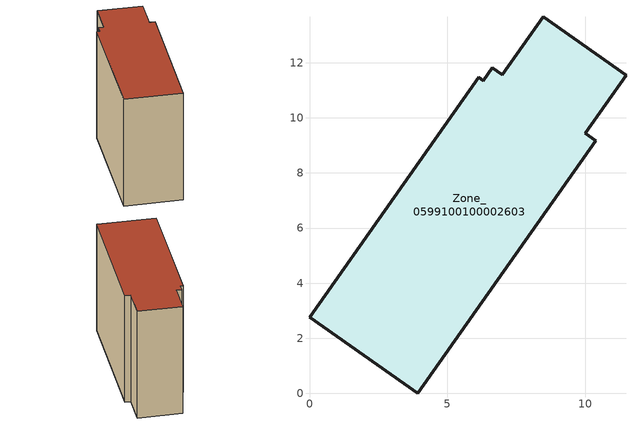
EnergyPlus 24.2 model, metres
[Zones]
Zone_0599100100002603
 floor ground (C_G): 6.13,11.47 6.3,11.35 6.64,11.82 6.99,11.57 8.48,13.67 11.48,11.55 10,9.45 10.39,9.17 3.92,0 0,2.76 z3.81
 wall outside (C_F): 3.92,0 10.39,9.17 10,9.45 11.48,11.55 8.48,13.67 6.99,11.57 6.64,11.82 6.3,11.35 6.13,11.47 0,2.76 3.92,0 z3.81:13.64
 roof outside (C_R): 6.3,11.35 6.13,11.47 0,2.76 3.92,0 10.39,9.17 10,9.45 11.48,11.55 8.48,13.67 6.99,11.57 6.64,11.82 z13.64
[BUILDING]
Pand.0599100100002603: North Axis=0; Terrain=City; Loads Convergence Tolerance Value=0.04; Temperature Convergence Tolerance Value=0.4; Solar Distribution=FullExterior; Maximum Number of Warmup Days=25; Minimum Number of Warmup Days=1
[Site:Location]
Rotterdam.The.Hague.AP_ZH_NLD Design_Conditions: Latitude=51.96; Longitude=4.45; Time Zone=1; Elevation=-4.5
[SITE:GROUNDTEMPERATURE:BUILDINGSURFACE]
18, 18, 18, 18, 18, 18, 18, 18, 18, 18, 18, 18
[MATERIAL] Thermal Absorptance=0.9; Solar Absorptance=0.7; Visible Absorptance=0.7
Name | Roughness | Thickness | Conductivity | Density | Specific Heat
G.TI.2006-2014 | MediumSmooth | 0.15 | 0.06 | 540 | 1210
F.TI.2006-2014 | Rough | 0.3 | 0.12 | 1920 | 840
R.TI.2006-2014 | MediumRough | 0.2 | 0.08 | 1500 | 1000
[CONSTRUCTION]
C_G: G.TI.2006-2014
C_F: F.TI.2006-2014
C_R: R.TI.2006-2014
[ZONE]
Zone_0599100100002603: Type=1; Multiplier=1; Ceiling Height=Autocalculate; Volume=Autocalculate; Floor Area=autocalculate; Part of Total Floor Area=Yes
[ZONEINFILTRATION:DESIGNFLOWRATE]
Infil_Zone_0599100100002603: Zone or ZoneList or Space or SpaceList=Zone_0599100100002603; Schedule=AlwaysOn; Design Flow Rate Calculation Method=Flow/Area; Flow Rate per Floor Area=0.0015; Constant Term Coefficient=1; Temperature Term Coefficient=0; Velocity Term Coefficient=0; Velocity Squared Term Coefficient=0
[HVACTEMPLATE:ZONE:IDEALLOADSAIRSYSTEM]
Zone_0599100100002603: Maximum Heating Supply Air Temperature=50; Minimum Cooling Supply Air Temperature=13; Maximum Heating Supply Air Humidity Ratio=0.0156; Minimum Cooling Supply Air Humidity Ratio=0.0077; Heating Limit=NoLimit; Cooling Limit=NoLimit; Dehumidification Control Type=ConstantSensibleHeatRatio; Cooling Sensible Heat Ratio=0.7; Dehumidification Setpoint=60; Humidification Control Type=None; Humidification Setpoint=30; Outdoor Air Method=None; Outdoor Air Flow Rate per Person=0.00944; Outdoor Air Flow Rate per Zone Floor Area=0; Outdoor Air Flow Rate per Zone=0; Demand Controlled Ventilation Type=None; Outdoor Air Economizer Type=NoEconomizer; Heat Recovery Type=None; Sensible Heat Recovery Effectiveness=0.7; Latent Heat Recovery Effectiveness=0.65
[ZONECONTROL:THERMOSTAT]
ThermostatControl_Zone_0599100100002603: Zone or ZoneList=Zone_0599100100002603; Control Type Schedule=DualSetpointControlType; Control 1=Thermostat_Zone_0599100100002603; Temperature Difference Between Cutout And Setpoint=0
[THERMOSTATSETPOINT:DUALSETPOINT]
Thermostat_Zone_0599100100002603: Heating Setpoint Temperature Schedule=HeatingSetpoint_Zone_0599100100002603; Cooling Setpoint Temperature Schedule=CoolingSetpoint_Zone_0599100100002603
[SCHEDULE:COMPACT]
HeatingSetpoint_Zone_0599100100002603: Through: 12/31, For: AllDays, Until: 24:00, 21
CoolingSetpoint_Zone_0599100100002603: Through: 12/31, For: AllDays, Until: 24:00, 24
DualSetpointControlType: Through: 12/31, For: AllDays, Until: 24:00, 4
AlwaysOn: Through: 12/31, For: AllDays, Until: 24:00, 1
